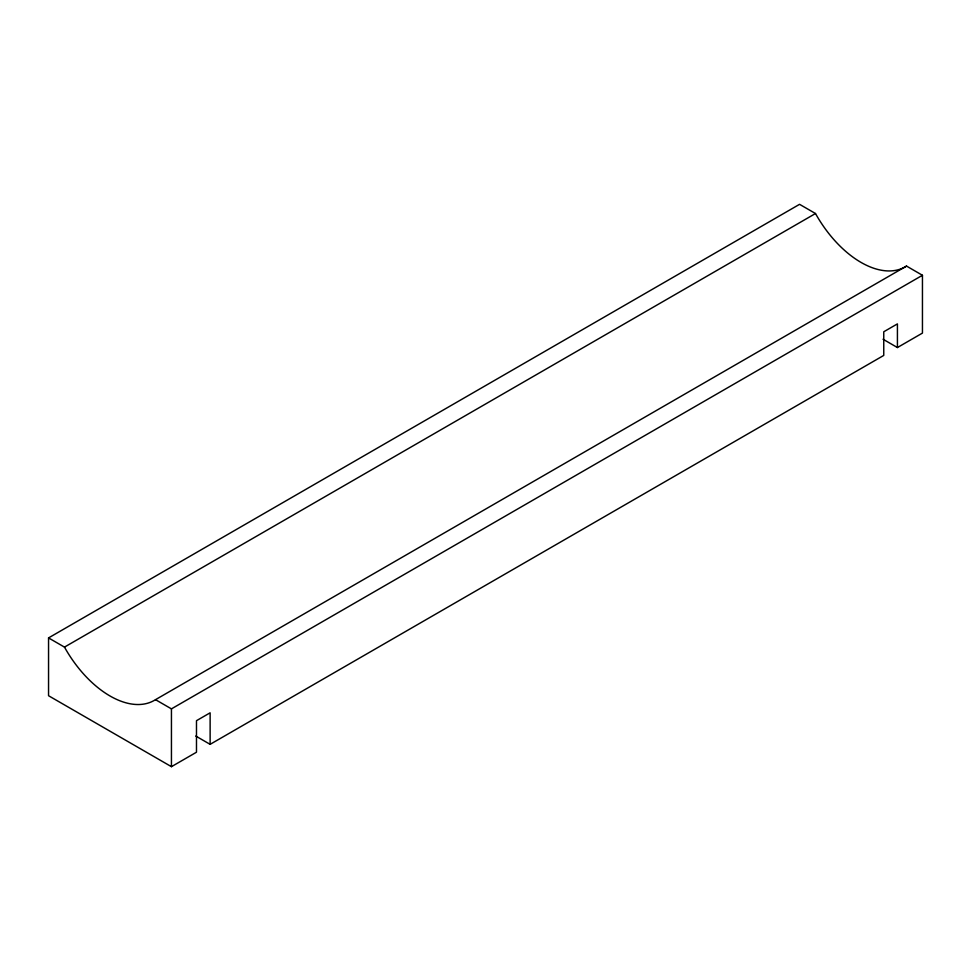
<?xml version="1.0" encoding="UTF-8"?>
<svg xmlns="http://www.w3.org/2000/svg" width="971" height="971" viewBox="0 0 971 971"><rect width="100%" height="100%" fill="white"/><g stroke="black" fill="none" stroke-linecap="round" stroke-linejoin="round"><path stroke-width="1.46" d="M195.754 736.042L210.124 744.344L210.124 712.811L196.482 720.688L196.482 752.222L171.442 766.677L48.55 695.722L48.55 637.911L799.558 204.323L815.494 213.523A88.689 51.208 60 0 0 906.526 266.078L922.45 275.279L922.45 333.089L897.422 347.545L883.04 339.231M48.55 637.911L64.474 647.111L815.494 213.523M64.487 647.111A88.689 51.208 60 0 0 155.506 699.666L906.526 266.078M155.506 699.666L171.442 708.866L922.45 275.279M210.124 744.344L883.756 355.422L883.756 331.779L897.422 323.889L897.422 347.545M171.442 708.866L171.442 766.677"/></g></svg>
